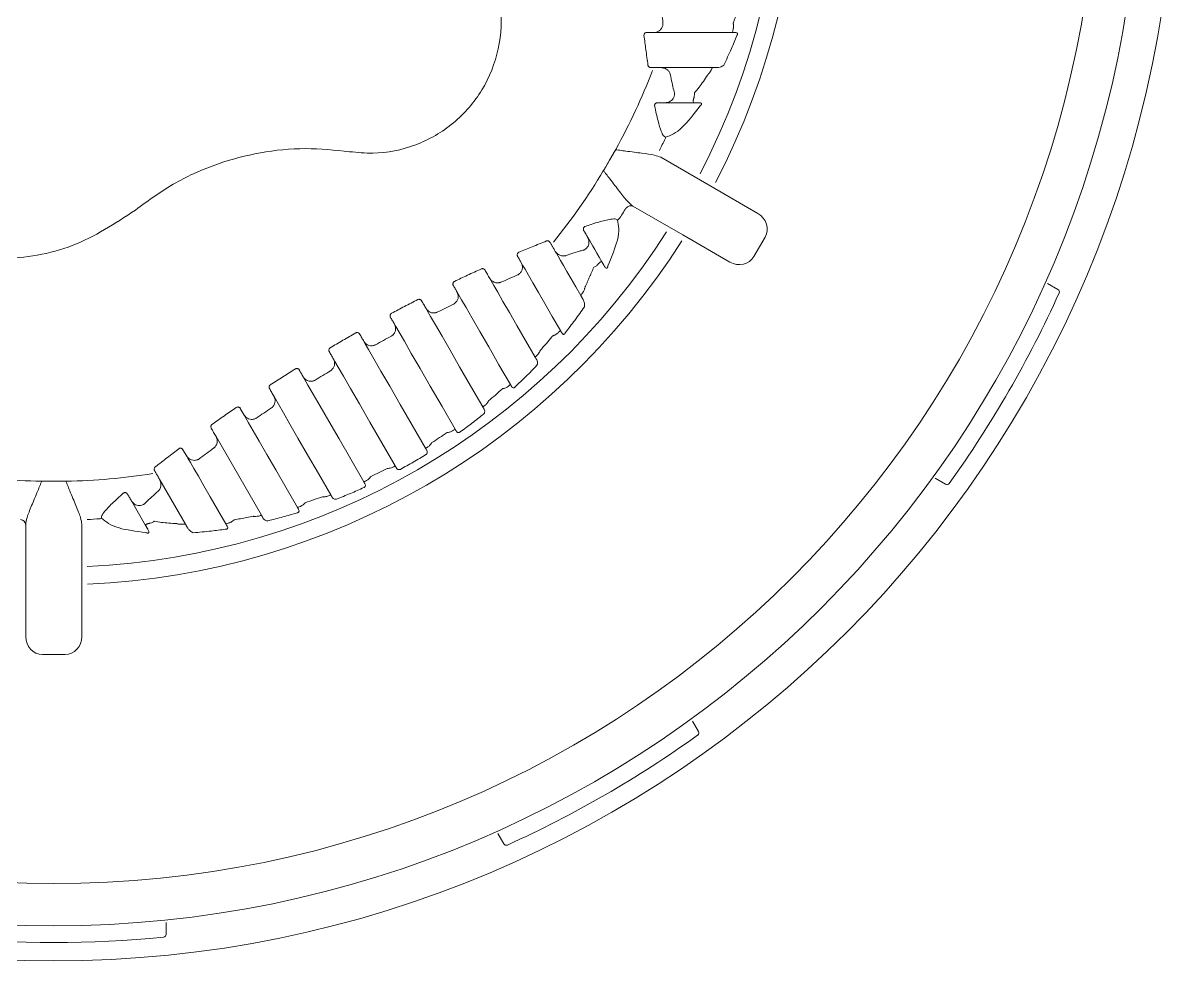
# Model space of a CAD drawing. Header units: inches. Extents: x 0 to 84, y -22 to 124.
# Drawn here: x 36.533 to 38.582, y 4.525 to 6.193 of the extents above; entities that cross this region are included whole.
import ezdxf

# ---------------------------------------------------------------- set-up
doc = ezdxf.new("R2010")
doc.units = ezdxf.units.IN
doc.header["$MEASUREMENT"] = 0
doc.layers.add('1', color=4, linetype='Continuous')

# ---------------------------------------------------------------- blocks, each defined once
blk = doc.blocks.new('FROG')
at = {"layer": '1', "color": 3, "lineweight": 5}
for p, q in [((1.0683, -0.3438), (1.0553, -0.3438)), ((1.081, -0.4063), (1.1721, -0.4063)), ((1.1387, -0.4688), (1.088, -0.4688)), ((0.9791, -0.5883), (0.9891, -0.571)), ((0.9891, -0.571), (0.9991, -0.5537)), ((1.0802, -0.5659), (1.1692, -0.6173)), ((1.1692, -0.6173), (1.2528, -0.6656)), ((1.1192, -0.7039), (1.0302, -0.6525)), ((1.2028, -0.7522), (1.1192, -0.7039)), ((1.2459, -0.7424), (1.2659, -0.7077)), ((1.7685, -0.7901), (1.7868, -0.8007)), ((0.3388, -1.0243), (0.3319, -1.0124)), ((0.2887, -1.0626), (0.3693, -1.2022)), ((0.2365, -1.0971), (0.2299, -1.0858)), ((-0.02, -1.1421), (0, -1.1421)), ((0, -1.1421), (0.02, -1.1421)), ((0.1887, -1.1393), (0.2342, -1.2182)), ((1.5868, -1.1471), (1.5685, -1.1365)), ((0.1634, -1.2206), (0.138, -1.1766)), ((-0.05, -1.3213), (-0.05, -1.2184)), ((0.05, -1.2184), (0.05, -1.3213)), ((-0.05, -1.4178), (-0.05, -1.3213)), ((0.05, -1.3213), (0.05, -1.4178)), ((-0.02, -1.4501), (0.02, -1.4501)), ((1.1365, -1.5685), (1.1471, -1.5868)), ((0.8007, -1.7868), (0.7901, -1.7685)), ((0.2, -1.9266), (0.2, -1.9478))]:
    blk.add_line(p, q, dxfattribs=at)
at = {"layer": '1', "color": 3, "lineweight": 5, "flags": 128}
for points in [[(1.2077, -0.3438), (1.1785, -0.3438), (1.1523, -0.3438), (1.1293, -0.3438), (1.1098, -0.3438), (1.0938, -0.3438), (1.0815, -0.3438), (1.073, -0.3438), (1.0683, -0.3438)], [(1.0625, -0.4063), (1.0627, -0.4063), (1.0628, -0.4063), (1.063, -0.4063), (1.0632, -0.4063), (1.0634, -0.4063), (1.0636, -0.4063), (1.0637, -0.4063), (1.0639, -0.4063)], [(0.8838, -0.7182), (0.8837, -0.7181), (0.8836, -0.7179), (0.8835, -0.7178), (0.8834, -0.7176), (0.8833, -0.7175), (0.8832, -0.7173), (0.8832, -0.7172), (0.8831, -0.717)], [(0.9499, -0.7079), (0.9516, -0.7106), (0.9536, -0.7142), (0.9561, -0.7186), (0.9591, -0.7237), (0.9625, -0.7296), (0.9663, -0.7363), (0.9706, -0.7437), (0.9753, -0.7518)], [(0.9379, -0.8119), (0.9287, -0.796), (0.9204, -0.7817), (0.9131, -0.7691), (0.9069, -0.7582), (0.9016, -0.7491), (0.8974, -0.7419), (0.8943, -0.7365), (0.8923, -0.7331)], [(0.8253, -0.742), (0.8262, -0.7434), (0.827, -0.7449), (0.8278, -0.7463), (0.8286, -0.7477), (0.8294, -0.7491), (0.8302, -0.7505), (0.831, -0.7519), (0.8319, -0.7533)], [(0.8319, -0.7533), (0.8342, -0.7574), (0.8385, -0.7648), (0.8446, -0.7754), (0.8526, -0.7892), (0.8624, -0.8062), (0.8738, -0.826), (0.8869, -0.8487), (0.9015, -0.874)], [(0.7759, -0.7813), (0.7748, -0.7795), (0.7737, -0.7776), (0.7726, -0.7757), (0.7716, -0.7739), (0.7705, -0.772), (0.7694, -0.7702), (0.7683, -0.7683), (0.7673, -0.7664)], [(0.7108, -0.7937), (0.7117, -0.7952), (0.7125, -0.7967), (0.7134, -0.7981), (0.7143, -0.7996), (0.7151, -0.8011), (0.716, -0.8026), (0.7168, -0.8041), (0.7177, -0.8056)], [(0.8565, -0.921), (0.8394, -0.8914), (0.8241, -0.8649), (0.8107, -0.8417), (0.7993, -0.822), (0.7901, -0.8059), (0.783, -0.7938), (0.7783, -0.7855), (0.7759, -0.7813)], [(0.7177, -0.8056), (0.7202, -0.8099), (0.7255, -0.8191), (0.7337, -0.8332), (0.7446, -0.8521), (0.758, -0.8755), (0.774, -0.9031), (0.7922, -0.9347), (0.8125, -0.9699)], [(0.6625, -0.835), (0.6615, -0.8332), (0.6605, -0.8314), (0.6594, -0.8297), (0.6584, -0.8279), (0.6574, -0.8262), (0.6564, -0.8244), (0.6554, -0.8227), (0.6544, -0.8209)], [(0.7634, -1.0098), (0.7417, -0.9722), (0.7222, -0.9384), (0.7052, -0.9089), (0.6908, -0.8839), (0.6792, -0.8639), (0.6705, -0.8489), (0.6649, -0.8392), (0.6625, -0.835)], [(0.5991, -0.8502), (0.6, -0.8518), (0.6009, -0.8533), (0.6018, -0.8549), (0.6027, -0.8565), (0.6037, -0.8581), (0.6046, -0.8596), (0.6055, -0.8612), (0.6064, -0.8628)], [(0.5519, -0.8934), (0.5509, -0.8917), (0.55, -0.8901), (0.549, -0.8884), (0.5481, -0.8868), (0.5471, -0.8851), (0.5461, -0.8834), (0.5452, -0.8818), (0.5442, -0.8801)], [(0.6064, -0.8628), (0.6088, -0.867), (0.6147, -0.8771), (0.6238, -0.893), (0.6362, -0.9145), (0.6517, -0.9412), (0.6699, -0.9729), (0.6908, -1.0091), (0.7141, -1.0493)], [(0.6616, -1.0834), (0.6379, -1.0423), (0.6166, -1.0054), (0.5979, -0.9731), (0.5822, -0.9459), (0.5696, -0.924), (0.5602, -0.9079), (0.5543, -0.8976), (0.5519, -0.8934)], [(0.4901, -0.9114), (0.4911, -0.913), (0.492, -0.9147), (0.493, -0.9164), (0.4939, -0.918), (0.4949, -0.9197), (0.4958, -0.9213), (0.4968, -0.923), (0.4978, -0.9246)], [(0.4978, -0.9246), (0.5002, -0.9289), (0.5061, -0.9391), (0.5154, -0.9553), (0.5281, -0.9771), (0.5438, -1.0044), (0.5624, -1.0367), (0.5837, -1.0736), (0.6074, -1.1146)], [(0.444, -0.9565), (0.4431, -0.9549), (0.4422, -0.9534), (0.4413, -0.9518), (0.4404, -0.9502), (0.4395, -0.9487), (0.4386, -0.9471), (0.4376, -0.9455), (0.4367, -0.944)], [(0.5517, -1.1431), (0.5285, -1.1028), (0.5076, -1.0666), (0.4893, -1.0349), (0.4738, -1.0082), (0.4615, -0.9868), (0.4523, -0.9709), (0.4464, -0.9607), (0.444, -0.9565)], [(0.3837, -0.9772), (0.3848, -0.9789), (0.3858, -0.9807), (0.3868, -0.9824), (0.3878, -0.9842), (0.3888, -0.9859), (0.3898, -0.9877), (0.3908, -0.9895), (0.3919, -0.9912)], [(0.3919, -0.9912), (0.3943, -0.9955), (0.3999, -1.0051), (0.4085, -1.0201), (0.4201, -1.0402), (0.4345, -1.0652), (0.4516, -1.0947), (0.4711, -1.1284), (0.4928, -1.166)], [(0.4337, -1.1886), (0.4133, -1.1534), (0.3951, -1.1219), (0.3792, -1.0942), (0.3657, -1.0709), (0.3548, -1.052), (0.3466, -1.0379), (0.3413, -1.0286), (0.3388, -1.0243)], [(0.2801, -1.0477), (0.2812, -1.0495), (0.2823, -1.0514), (0.2833, -1.0533), (0.2844, -1.0551), (0.2855, -1.057), (0.2866, -1.0589), (0.2877, -1.0607), (0.2887, -1.0626)], [(0.3061, -1.2178), (0.2915, -1.1924), (0.2784, -1.1698), (0.267, -1.1499), (0.2572, -1.133), (0.2492, -1.1192), (0.2431, -1.1085), (0.2388, -1.1011), (0.2365, -1.0971)], [(0.1794, -1.1233), (0.1795, -1.1234), (0.1796, -1.1236), (0.1797, -1.1237), (0.1798, -1.1239), (0.1799, -1.124), (0.18, -1.1242), (0.18, -1.1243), (0.1801, -1.1245)]]:
    blk.add_lwpolyline(points, dxfattribs=at)
at = {"layer": '1', "linetype": 'Continuous', "lineweight": 15}
for radius in [1.995, 1.9325, 1.8575]:
    blk.add_circle((0, 0), radius, dxfattribs=at)
at = {"layer": '1', "color": 3, "lineweight": 5}
for centre, radius, start, end in [((0, 0), 1.2949, 332.6358, 27.3642), ((0, 0), 1.3265, 332.5926, 27.4074), ((0, 0), 1.1421, 331.1102, 338.8661), ((1.0833, -0.531), 0.00511, 335.0351, 10.0131), ((0, 0), 1.1421, 330, 331.1102), ((0, 0), 1.2115, 332.8159, 333.8926), ((0, 0), 1.1421, 328.8898, 330), ((0, 0), 1.1421, 321.1339, 328.8898), ((1.0266, -0.6618), 0.0099, 60.5131, 147.808), ((1.0015, -0.6727), 0.00511, 289.9887, 324.9633), ((0, 0), 1.2115, 326.1074, 327.1841), ((0, 0), 1.2949, 272.6358, 327.3642), ((0, 0), 1.3265, 272.5926, 327.4074), ((0, 0), 1.9625, 324.2829, 335.7171), ((1.7843, -0.805), 0.005, 335.7171, 60), ((0, 0), 1.1421, 261.1339, 268.8898), ((0, 0), 1.1421, 268.8898, 270), ((0, 0), 1.1421, 270, 271.1102), ((0, 0), 1.1421, 271.1102, 278.8661), ((1.5893, -1.1428), 0.005, 240, 324.2829), ((0, 0), 1.2115, 272.8159, 273.8926), ((0.0818, -1.2036), 0.00511, 275.0351, 310.0131), ((-0.0599, -1.22), 0.0099, 0.5131, 87.808), ((0, 0), 1.9625, 294.2829, 305.7171), ((1.1428, -1.5893), 0.005, 305.7171, 30), ((0.805, -1.7843), 0.005, 210, 294.2829), ((0, 0), 1.9625, 264.2829, 275.7171), ((0.195, -1.9478), 0.005, 275.7171, 0)]:
    blk.add_arc(centre, radius, start, end, dxfattribs=at)
for centre, major_axis, start_param, end_param in [((1.2378, -0.6916), (0.028, -0.0162), 0, 1.570796), ((1.2178, -0.7262), (0.028, -0.0162), 4.712389, 6.283185), ((-0.02, -1.4178), (0, -0.0324), 4.712389, 6.283185), ((0.02, -1.4178), (0, -0.0324), 0, 1.570796)]:
    blk.add_ellipse(centre, major_axis=major_axis, ratio=0.926878, start_param=start_param, end_param=end_param, dxfattribs=at)
for points, knots in [([(0.771, -0.2191), (0.7805, -0.2437), (0.7995, -0.293), (0.7949, -0.3738), (0.7658, -0.4479), (0.7138, -0.5081), (0.6454, -0.5475), (0.5797, -0.5612), (0.5401, -0.5573), (0.5263, -0.5559)], [0, 0, 0, 0, 0.154347, 0.308755, 0.461708, 0.613407, 0.765153, 0.918207, 1, 1, 1, 1]), ([(1.0802, -0.2948), (1.0808, -0.3003), (1.082, -0.3111), (1.0833, -0.3218), (1.0839, -0.3271)], [0, 0, 0, 0, 0.509951, 1, 1, 1, 1]), ([(1.2088, -0.3271), (1.2101, -0.3236), (1.2142, -0.3131), (1.218, -0.3021), (1.2205, -0.2948)], [0, 0, 0, 0, 0.332589, 1, 1, 1, 1]), ([(1.0839, -0.3271), (1.0839, -0.3271), (1.0839, -0.3273), (1.0839, -0.3276), (1.0839, -0.3283), (1.0839, -0.3291), (1.0836, -0.3316), (1.0825, -0.3353), (1.0793, -0.3397), (1.0763, -0.3415), (1.0749, -0.3423)], [0, 0, 0, 0, 0.007633, 0.021857, 0.052622, 0.12771, 0.169808, 0.477558, 0.757749, 1, 1, 1, 1]), ([(1.2093, -0.3364), (1.2095, -0.3347), (1.2098, -0.3323), (1.2094, -0.3294), (1.2091, -0.3282), (1.2089, -0.3276), (1.2089, -0.3273), (1.2088, -0.3272), (1.2088, -0.3271), (1.2088, -0.3271)], [0, 0, 0, 0, 0.577471, 0.802521, 0.906331, 0.955427, 0.980575, 0.983706, 1, 1, 1, 1]), ([(1.0502, -0.3493), (1.0502, -0.3488), (1.0502, -0.3477), (1.0508, -0.3462), (1.0518, -0.3449), (1.0533, -0.3441), (1.0545, -0.3438), (1.0551, -0.3438), (1.0553, -0.3438)], [0, 0, 0, 0, 0.179454, 0.357644, 0.539441, 0.733845, 0.946289, 1, 1, 1, 1]), ([(1.0749, -0.3423), (1.0732, -0.3429), (1.0711, -0.3437), (1.0688, -0.3437), (1.0683, -0.3438)], [0, 0, 0, 0, 0.784639, 1, 1, 1, 1]), ([(1.2077, -0.3438), (1.2077, -0.3435), (1.2078, -0.3431), (1.2084, -0.3401), (1.2089, -0.338), (1.2092, -0.3367), (1.2093, -0.3364)], [0, 0, 0, 0, 0.512369, 0.752148, 0.947489, 1, 1, 1, 1]), ([(1.2154, -0.3493), (1.2155, -0.3491), (1.2159, -0.3487), (1.2163, -0.348), (1.2166, -0.3473), (1.2167, -0.3468), (1.2167, -0.3464), (1.2166, -0.3456), (1.216, -0.3448), (1.2146, -0.3439), (1.2133, -0.3438), (1.2124, -0.3438)], [0, 0, 0, 0, 0.067786, 0.136986, 0.166253, 0.202694, 0.230364, 0.273069, 0.419118, 0.58725, 1, 1, 1, 1]), ([(1.0502, -0.3493), (1.0513, -0.3577), (1.0535, -0.3753), (1.056, -0.3928), (1.0573, -0.4019)], [0, 0, 0, 0, 0.4787278, 1, 1, 1, 1]), ([(1.1922, -0.4019), (1.1968, -0.3923), (1.2048, -0.3754), (1.2122, -0.3571), (1.2154, -0.3493)], [0, 0, 0, 0, 0.5726948, 1, 1, 1, 1]), ([(1.0625, -0.4063), (1.0619, -0.4062), (1.0606, -0.4061), (1.059, -0.4051), (1.0577, -0.4037), (1.0574, -0.4025), (1.0573, -0.4019)], [0, 0, 0, 0, 0.262971, 0.523837, 0.773366, 1, 1, 1, 1]), ([(1.0872, -0.4075), (1.0889, -0.4084), (1.0924, -0.4103), (1.095, -0.4138), (1.0964, -0.4164), (1.0969, -0.4178), (1.0971, -0.4186), (1.0972, -0.419), (1.0973, -0.4191), (1.0973, -0.4191)], [0, 0, 0, 0, 0.332298, 0.671382, 0.812033, 0.930044, 0.973406, 0.991877, 1, 1, 1, 1]), ([(1.1696, -0.4112), (1.1705, -0.409), (1.1717, -0.4065), (1.172, -0.4063), (1.1721, -0.4063)], [0, 0, 0, 0, 0.825034, 1, 1, 1, 1]), ([(1.1805, -0.4063), (1.1822, -0.4061), (1.185, -0.4058), (1.189, -0.4043), (1.1912, -0.4027), (1.1922, -0.4019)], [0, 0, 0, 0, 0.47502, 0.772177, 1, 1, 1, 1]), ([(1.0973, -0.4191), (1.0982, -0.4239), (1.1, -0.4335), (1.1025, -0.4443), (1.104, -0.4499), (1.1045, -0.4515)], [0, 0, 0, 0, 0.420021, 0.836554, 1, 1, 1, 1]), ([(1.1398, -0.4515), (1.1426, -0.4483), (1.1502, -0.4394), (1.1584, -0.427), (1.1637, -0.4191)], [0, 0, 0, 0, 0.3618605, 1, 1, 1, 1]), ([(1.1637, -0.4191), (1.1637, -0.4191), (1.1638, -0.419), (1.164, -0.4188), (1.1642, -0.4186), (1.1648, -0.4179), (1.1671, -0.4154), (1.1685, -0.4131), (1.1696, -0.4112)], [0, 0, 0, 0, 0.009697, 0.029483, 0.083864, 0.092499, 0.26606, 1, 1, 1, 1]), ([(1.0746, -0.4688), (1.0739, -0.4688), (1.0728, -0.4689), (1.0713, -0.4696), (1.0704, -0.4703), (1.0699, -0.4711), (1.0695, -0.4716), (1.0693, -0.4724), (1.0691, -0.4734), (1.0692, -0.4741), (1.0692, -0.4745)], [0, 0, 0, 0, 0.295559, 0.468434, 0.606587, 0.632237, 0.730366, 0.771998, 0.859385, 1, 1, 1, 1]), ([(1.1021, -0.4615), (1.1014, -0.4624), (1.0996, -0.4647), (1.0953, -0.4675), (1.0912, -0.4687), (1.0885, -0.4687), (1.088, -0.4688)], [0, 0, 0, 0, 0.194273, 0.47568, 0.90861, 1, 1, 1, 1]), ([(1.1045, -0.4515), (1.1045, -0.4515), (1.1045, -0.4517), (1.1045, -0.4521), (1.1046, -0.4528), (1.1045, -0.4543), (1.1041, -0.4574), (1.1029, -0.4599), (1.1021, -0.4615)], [0, 0, 0, 0, 0.015545, 0.055943, 0.114096, 0.233965, 0.489695, 1, 1, 1, 1]), ([(1.1387, -0.4688), (1.1382, -0.4685), (1.1376, -0.4681), (1.1378, -0.4652), (1.138, -0.4638), (1.1384, -0.4624), (1.1388, -0.4609), (1.1391, -0.4602), (1.1392, -0.4598)], [0, 0, 0, 0, 0.62644, 0.744307, 0.828141, 0.921804, 0.962288, 1, 1, 1, 1]), ([(1.1392, -0.4598), (1.1396, -0.4581), (1.1403, -0.4555), (1.14, -0.4527), (1.1398, -0.4516), (1.1398, -0.4515)], [0, 0, 0, 0, 0.6010427, 0.9674392, 1, 1, 1, 1]), ([(1.1471, -0.4688), (1.148, -0.4688), (1.1497, -0.4689), (1.1516, -0.4694), (1.1526, -0.4703), (1.1528, -0.4708), (1.1528, -0.4712), (1.1528, -0.4715), (1.1527, -0.4718), (1.1525, -0.4721), (1.1524, -0.4724), (1.152, -0.4729), (1.1512, -0.4737), (1.1505, -0.4742), (1.15, -0.4745)], [0, 0, 0, 0, 0.304694, 0.597553, 0.685254, 0.736132, 0.754751, 0.766196, 0.779358, 0.793045, 0.80569, 0.820187, 0.874933, 1, 1, 1, 1]), ([(1.0692, -0.4745), (1.0712, -0.4837), (1.0747, -0.5006), (1.08, -0.5185), (1.0846, -0.5285), (1.0871, -0.5295), (1.0883, -0.5301)], [0, 0, 0, 0, 0.34174, 0.631604, 0.815634, 1, 1, 1, 1]), ([(1.0883, -0.5301), (1.0977, -0.5268), (1.1145, -0.5208), (1.1392, -0.4887), (1.15, -0.4745)], [0, 0, 0, 0, 0.560332, 1, 1, 1, 1]), ([(0.1451, -0.6596), (0.1089, -0.6835), (0.0366, -0.7312), (-0.0942, -0.7523), (-0.2234, -0.7318), (-0.3382, -0.669), (-0.4102, -0.5913), (-0.4378, -0.5373), (-0.4459, -0.5214)], [0, 0, 0, 0, 0.185057, 0.370138, 0.554659, 0.738742, 0.922921, 1, 1, 1, 1]), ([(0.5263, -0.5559), (0.5003, -0.5532), (0.4476, -0.5477), (0.3679, -0.5557), (0.2899, -0.5762), (0.2138, -0.6095), (0.1685, -0.6425), (0.1451, -0.6596)], [0, 0, 0, 0, 0.193945, 0.39342, 0.587399, 0.787138, 1, 1, 1, 1]), ([(1.0802, -0.5659), (1.0767, -0.5646), (1.0687, -0.5615), (1.0468, -0.5586), (1.0246, -0.5557), (1.0091, -0.5536), (1.0031, -0.5527), (1.0006, -0.5524), (0.9999, -0.5523), (0.9997, -0.5523)], [0, 0, 0, 0, 0.227274, 0.522638, 0.823449, 0.928233, 0.978755, 0.995163, 1, 1, 1, 1]), ([(0.9781, -0.5896), (0.9782, -0.5898), (0.9787, -0.5904), (0.9802, -0.5924), (0.9839, -0.5971), (0.9935, -0.6095), (1.0072, -0.6273), (1.0207, -0.6448), (1.0273, -0.6502), (1.0302, -0.6525)], [0, 0, 0, 0, 0.004837, 0.021246, 0.071767, 0.176551, 0.477362, 0.772726, 1, 1, 1, 1]), ([(1.0032, -0.6775), (1.002, -0.6766), (0.9995, -0.6749), (0.9866, -0.6765), (0.9682, -0.6812), (0.9528, -0.6863), (0.9456, -0.6887)], [0, 0, 0, 0, 0.201531, 0.407234, 0.723893, 1, 1, 1, 1]), ([(0.9456, -0.6887), (0.9454, -0.6888), (0.9451, -0.6889), (0.9445, -0.6892), (0.944, -0.6895), (0.9434, -0.6902), (0.943, -0.6908), (0.9426, -0.6916), (0.9424, -0.6927), (0.9424, -0.6945), (0.9429, -0.6956), (0.9432, -0.6962)], [0, 0, 0, 0, 0.070795, 0.091233, 0.19726, 0.242791, 0.327889, 0.392285, 0.491185, 0.67691, 1, 1, 1, 1]), ([(0.986, -0.7587), (0.9928, -0.7422), (1.0083, -0.7048), (1.005, -0.6873), (1.0032, -0.6775)], [0, 0, 0, 0, 0.439668, 1, 1, 1, 1]), ([(0.8767, -0.7146), (0.8682, -0.7181), (0.8518, -0.7247), (0.8354, -0.7316), (0.8276, -0.7348)], [0, 0, 0, 0, 0.521275, 1, 1, 1, 1]), ([(0.8767, -0.7146), (0.8773, -0.7145), (0.8784, -0.7142), (0.8801, -0.7145), (0.8816, -0.7153), (0.8826, -0.7162), (0.883, -0.7169), (0.8831, -0.717)], [0, 0, 0, 0, 0.213782, 0.437824, 0.680547, 0.939019, 1, 1, 1, 1]), ([(0.9499, -0.7079), (0.9508, -0.7098), (0.9521, -0.7125), (0.9524, -0.7168), (0.9522, -0.7201), (0.9512, -0.7225), (0.9507, -0.7237)], [0, 0, 0, 0, 0.411554, 0.564145, 0.794136, 1, 1, 1, 1]), ([(0.8253, -0.742), (0.8251, -0.7415), (0.8246, -0.7404), (0.8246, -0.7386), (0.8252, -0.737), (0.8262, -0.7356), (0.8272, -0.7351), (0.8276, -0.7348)], [0, 0, 0, 0, 0.225594, 0.442133, 0.640161, 0.822872, 1, 1, 1, 1]), ([(0.9116, -0.7407), (0.9116, -0.7407), (0.9115, -0.7407), (0.9112, -0.7408), (0.9104, -0.741), (0.9093, -0.7412), (0.9064, -0.7415), (0.9021, -0.7411), (0.8982, -0.7388), (0.8965, -0.7378)], [0, 0, 0, 0, 0.008128, 0.024574, 0.064606, 0.172955, 0.244526, 0.657556, 1, 1, 1, 1]), ([(0.9432, -0.7308), (0.9411, -0.7313), (0.9354, -0.7328), (0.9248, -0.7361), (0.9162, -0.7391), (0.9116, -0.7407)], [0, 0, 0, 0, 0.217721, 0.584642, 1, 1, 1, 1]), ([(0.9507, -0.7237), (0.9498, -0.7251), (0.9484, -0.7273), (0.946, -0.7292), (0.9446, -0.7301), (0.9438, -0.7305), (0.9435, -0.7306), (0.9433, -0.7307), (0.9432, -0.7308)], [0, 0, 0, 0, 0.460679, 0.743752, 0.875195, 0.938832, 0.984466, 1, 1, 1, 1]), ([(0.8319, -0.7533), (0.8326, -0.7549), (0.8336, -0.757), (0.8338, -0.7592), (0.8339, -0.7597)], [0, 0, 0, 0, 0.78289, 1, 1, 1, 1]), ([(0.9609, -0.7614), (0.961, -0.7613), (0.962, -0.761), (0.9646, -0.7598), (0.9666, -0.7579), (0.9678, -0.7567)], [0, 0, 0, 0, 0.032565, 0.396663, 1, 1, 1, 1]), ([(0.9678, -0.7567), (0.968, -0.7564), (0.9686, -0.7557), (0.9698, -0.7545), (0.9723, -0.7522), (0.9744, -0.7512), (0.975, -0.7516), (0.9753, -0.7518)], [0, 0, 0, 0, 0.035854, 0.08407, 0.199059, 0.590433, 1, 1, 1, 1]), ([(0.7608, -0.7643), (0.7525, -0.768), (0.7366, -0.7754), (0.7207, -0.7829), (0.713, -0.7866)], [0, 0, 0, 0, 0.514173, 1, 1, 1, 1]), ([(0.7673, -0.7664), (0.7671, -0.7662), (0.7667, -0.7655), (0.7656, -0.7646), (0.7641, -0.7639), (0.7624, -0.7637), (0.7613, -0.7641), (0.7608, -0.7643)], [0, 0, 0, 0, 0.1003278, 0.3457949, 0.5765626, 0.7923398, 1, 1, 1, 1]), ([(0.8252, -0.7751), (0.8203, -0.7772), (0.8104, -0.7815), (0.8004, -0.7859), (0.7954, -0.7881)], [0, 0, 0, 0, 0.490054, 1, 1, 1, 1]), ([(0.8339, -0.7597), (0.8338, -0.7614), (0.8338, -0.7649), (0.8316, -0.7698), (0.829, -0.7726), (0.827, -0.7741), (0.8263, -0.7746), (0.8256, -0.7749), (0.8254, -0.775), (0.8253, -0.7751), (0.8252, -0.7751)], [0, 0, 0, 0, 0.242249, 0.522442, 0.830192, 0.872289, 0.947376, 0.978143, 0.992366, 1, 1, 1, 1]), ([(0.986, -0.7587), (0.9859, -0.7592), (0.9859, -0.76), (0.9856, -0.7611), (0.9853, -0.7617), (0.9852, -0.762), (0.985, -0.7622), (0.9848, -0.7625), (0.9846, -0.7627), (0.9843, -0.7629), (0.9836, -0.763), (0.9823, -0.7627), (0.9809, -0.7613), (0.98, -0.7598), (0.9795, -0.759)], [0, 0, 0, 0, 0.115704, 0.167927, 0.195014, 0.202603, 0.216292, 0.226975, 0.242923, 0.252652, 0.297534, 0.393013, 0.706807, 1, 1, 1, 1]), ([(0.713, -0.7866), (0.7126, -0.7868), (0.7117, -0.7874), (0.7107, -0.7887), (0.7101, -0.7903), (0.7101, -0.7921), (0.7106, -0.7931), (0.7108, -0.7937)], [0, 0, 0, 0, 0.154867, 0.346182, 0.551679, 0.772292, 1, 1, 1, 1]), ([(0.7954, -0.7881), (0.7953, -0.7881), (0.7952, -0.7881), (0.795, -0.7882), (0.7945, -0.7884), (0.7937, -0.7887), (0.7911, -0.7892), (0.787, -0.7893), (0.7817, -0.7875), (0.7791, -0.7852), (0.7779, -0.7841)], [0, 0, 0, 0, 0.007207, 0.016451, 0.041404, 0.10491, 0.160821, 0.491889, 0.772109, 1, 1, 1, 1]), ([(0.9409, -0.8073), (0.9419, -0.8057), (0.9432, -0.8034), (0.9443, -0.8001), (0.9446, -0.7989), (0.9448, -0.7984), (0.9448, -0.7983), (0.9448, -0.7982)], [0, 0, 0, 0, 0.645425, 0.878087, 0.957187, 0.990305, 1, 1, 1, 1]), ([(0.6477, -0.8189), (0.6398, -0.823), (0.6242, -0.831), (0.6087, -0.8392), (0.6011, -0.8433)], [0, 0, 0, 0, 0.507083, 1, 1, 1, 1]), ([(0.6544, -0.8209), (0.6542, -0.8206), (0.6537, -0.8199), (0.6526, -0.819), (0.651, -0.8184), (0.6493, -0.8183), (0.6483, -0.8187), (0.6477, -0.8189)], [0, 0, 0, 0, 0.135652, 0.369951, 0.590201, 0.798201, 1, 1, 1, 1]), ([(0.7196, -0.811), (0.7196, -0.8126), (0.7198, -0.8161), (0.7179, -0.8212), (0.7154, -0.8241), (0.7134, -0.8257), (0.7127, -0.8262), (0.712, -0.8267), (0.7117, -0.8268), (0.7116, -0.8269), (0.7115, -0.8269)], [0, 0, 0, 0, 0.233284, 0.504838, 0.830341, 0.851053, 0.93952, 0.975141, 0.992554, 1, 1, 1, 1]), ([(0.9379, -0.8119), (0.9382, -0.8113), (0.9385, -0.8105), (0.9405, -0.8079), (0.9409, -0.8073)], [0, 0, 0, 0, 0.783797, 1, 1, 1, 1]), ([(0.9442, -0.8315), (0.9442, -0.8314), (0.9444, -0.8306), (0.9446, -0.8284), (0.9442, -0.824), (0.9429, -0.8211), (0.9421, -0.8192)], [0, 0, 0, 0, 0.02561, 0.141944, 0.418959, 1, 1, 1, 1]), ([(0.6824, -0.8412), (0.6824, -0.8412), (0.6823, -0.8413), (0.682, -0.8414), (0.6813, -0.8417), (0.6805, -0.842), (0.6779, -0.8427), (0.6739, -0.8429), (0.6686, -0.8412), (0.666, -0.839), (0.6648, -0.838)], [0, 0, 0, 0, 0.007194, 0.022061, 0.055115, 0.139257, 0.164125, 0.504906, 0.775355, 1, 1, 1, 1]), ([(0.7115, -0.8269), (0.7067, -0.8293), (0.697, -0.834), (0.6873, -0.8388), (0.6824, -0.8412)], [0, 0, 0, 0, 0.493995, 1, 1, 1, 1]), ([(0.9102, -0.8779), (0.916, -0.8705), (0.928, -0.855), (0.9386, -0.8396), (0.9442, -0.8315)], [0, 0, 0, 0, 0.4750254, 1, 1, 1, 1]), ([(0.6011, -0.8433), (0.6008, -0.8435), (0.6, -0.844), (0.599, -0.8452), (0.5984, -0.8468), (0.5984, -0.8486), (0.5989, -0.8497), (0.5991, -0.8502)], [0, 0, 0, 0, 0.130358, 0.329387, 0.542405, 0.768395, 1, 1, 1, 1]), ([(0.5374, -0.8782), (0.5298, -0.8826), (0.5146, -0.8912), (0.4994, -0.9001), (0.4919, -0.9045)], [0, 0, 0, 0, 0.5, 1, 1, 1, 1]), ([(0.5442, -0.8801), (0.544, -0.8798), (0.5435, -0.879), (0.5422, -0.8781), (0.5406, -0.8776), (0.5389, -0.8776), (0.5379, -0.878), (0.5374, -0.8782)], [0, 0, 0, 0, 0.168533, 0.392708, 0.603301, 0.803874, 1, 1, 1, 1]), ([(0.6081, -0.8674), (0.6083, -0.869), (0.6086, -0.8724), (0.6069, -0.8776), (0.6046, -0.8807), (0.6026, -0.8824), (0.6019, -0.8829), (0.6012, -0.8834), (0.6009, -0.8836), (0.6007, -0.8837), (0.6007, -0.8837)], [0, 0, 0, 0, 0.227552, 0.494546, 0.831634, 0.841601, 0.936441, 0.97413, 0.992693, 1, 1, 1, 1]), ([(0.8877, -0.8833), (0.8877, -0.8833), (0.8878, -0.8833), (0.8879, -0.8832), (0.8882, -0.8832), (0.8887, -0.883), (0.8899, -0.8827), (0.8927, -0.8816), (0.8946, -0.8802), (0.896, -0.8791)], [0, 0, 0, 0, 0.01629, 0.019422, 0.044574, 0.093669, 0.197476, 0.422533, 1, 1, 1, 1]), ([(0.896, -0.8791), (0.8968, -0.8783), (0.8988, -0.8764), (0.9008, -0.8747), (0.9015, -0.874), (0.9015, -0.874), (0.9015, -0.874)], [0, 0, 0, 0, 0.226109, 0.531949, 0.906264, 1, 1, 1, 1]), ([(0.9039, -0.8781), (0.9042, -0.8786), (0.9049, -0.8797), (0.9062, -0.8806), (0.9074, -0.8808), (0.9082, -0.8806), (0.9087, -0.8803), (0.909, -0.8799), (0.9094, -0.8795), (0.9099, -0.8788), (0.9101, -0.8782), (0.9102, -0.8779)], [0, 0, 0, 0, 0.2811723, 0.5512459, 0.6921393, 0.7643805, 0.7952632, 0.8314752, 0.8656489, 0.9089126, 1, 1, 1, 1]), ([(0.5723, -0.8993), (0.5723, -0.8993), (0.5722, -0.8994), (0.5718, -0.8995), (0.571, -0.8999), (0.5702, -0.9002), (0.5677, -0.901), (0.5638, -0.9013), (0.5585, -0.8999), (0.5558, -0.8978), (0.5545, -0.8968)], [0, 0, 0, 0, 0.007232, 0.025014, 0.061981, 0.155769, 0.166488, 0.508868, 0.775327, 1, 1, 1, 1]), ([(0.6007, -0.8837), (0.596, -0.8863), (0.5865, -0.8914), (0.5771, -0.8967), (0.5723, -0.8993)], [0, 0, 0, 0, 0.497992, 1, 1, 1, 1]), ([(0.8655, -0.9096), (0.8692, -0.9053), (0.8762, -0.8973), (0.8835, -0.8885), (0.8871, -0.884), (0.8877, -0.8833)], [0, 0, 0, 0, 0.486631, 0.920248, 1, 1, 1, 1]), ([(0.4919, -0.9045), (0.4916, -0.9047), (0.4909, -0.9052), (0.49, -0.9063), (0.4894, -0.908), (0.4894, -0.9098), (0.4899, -0.9108), (0.4901, -0.9114)], [0, 0, 0, 0, 0.1035299, 0.3097443, 0.5306025, 0.7630784, 1, 1, 1, 1]), ([(0.8565, -0.921), (0.8566, -0.9208), (0.8569, -0.9206), (0.8583, -0.9195), (0.8594, -0.9184), (0.86, -0.9179)], [0, 0, 0, 0, 0.450302, 0.712062, 1, 1, 1, 1]), ([(0.86, -0.9179), (0.8613, -0.9165), (0.8629, -0.9147), (0.8645, -0.9117), (0.8651, -0.9105), (0.8653, -0.9099), (0.8655, -0.9097), (0.8655, -0.9096), (0.8655, -0.9096)], [0, 0, 0, 0, 0.627683, 0.822887, 0.934548, 0.975623, 0.988935, 1, 1, 1, 1]), ([(0.4298, -0.9422), (0.4224, -0.9468), (0.4075, -0.9561), (0.3928, -0.9656), (0.3853, -0.9704)], [0, 0, 0, 0, 0.492917, 1, 1, 1, 1]), ([(0.4367, -0.944), (0.4365, -0.9435), (0.4359, -0.9427), (0.4345, -0.9418), (0.4329, -0.9414), (0.4312, -0.9414), (0.4302, -0.9419), (0.4298, -0.9422)], [0, 0, 0, 0, 0.200279, 0.4148, 0.61609, 0.809394, 1, 1, 1, 1]), ([(0.4994, -0.9286), (0.4996, -0.9302), (0.5001, -0.9336), (0.4986, -0.9389), (0.4964, -0.9421), (0.4945, -0.9439), (0.4938, -0.9445), (0.4931, -0.945), (0.4928, -0.9452), (0.4927, -0.9453), (0.4926, -0.9453)], [0, 0, 0, 0, 0.224674, 0.491133, 0.833514, 0.844232, 0.938018, 0.974988, 0.992769, 1, 1, 1, 1]), ([(0.8211, -0.974), (0.8275, -0.9679), (0.8408, -0.9554), (0.8533, -0.9425), (0.8598, -0.9358)], [0, 0, 0, 0, 0.48116, 1, 1, 1, 1]), ([(0.8593, -0.9259), (0.8598, -0.927), (0.8607, -0.9289), (0.8608, -0.932), (0.8605, -0.9342), (0.86, -0.9353), (0.8598, -0.9358)], [0, 0, 0, 0, 0.445011, 0.736713, 0.907241, 1, 1, 1, 1]), ([(0.465, -0.9621), (0.4649, -0.9621), (0.4648, -0.9622), (0.4645, -0.9624), (0.4637, -0.9628), (0.4629, -0.9631), (0.4604, -0.964), (0.4566, -0.9644), (0.4512, -0.9633), (0.4484, -0.9613), (0.4471, -0.9603)], [0, 0, 0, 0, 0.007306, 0.02587, 0.063559, 0.1584, 0.168364, 0.505454, 0.772446, 1, 1, 1, 1]), ([(0.4926, -0.9453), (0.488, -0.9481), (0.4788, -0.9536), (0.4696, -0.9593), (0.465, -0.9621)], [0, 0, 0, 0, 0.5020085, 1, 1, 1, 1]), ([(0.3853, -0.9704), (0.3852, -0.9705), (0.3845, -0.971), (0.3836, -0.9721), (0.383, -0.9737), (0.383, -0.9755), (0.3835, -0.9766), (0.3837, -0.9772)], [0, 0, 0, 0, 0.073773, 0.28687, 0.516161, 0.756326, 1, 1, 1, 1]), ([(0.7736, -0.9991), (0.7776, -0.9956), (0.7861, -0.9884), (0.7942, -0.9811), (0.7984, -0.9774)], [0, 0, 0, 0, 0.486072, 1, 1, 1, 1]), ([(0.7984, -0.9774), (0.7984, -0.9774), (0.7985, -0.9774), (0.7988, -0.9773), (0.7993, -0.9772), (0.8006, -0.977), (0.8018, -0.9767), (0.8045, -0.9758), (0.8061, -0.9747), (0.8076, -0.9738)], [0, 0, 0, 0, 0.013902, 0.030509, 0.069887, 0.160693, 0.377211, 0.424671, 1, 1, 1, 1]), ([(0.8076, -0.9738), (0.8086, -0.973), (0.811, -0.9712), (0.8124, -0.97), (0.8125, -0.9699), (0.8125, -0.9699)], [0, 0, 0, 0, 0.3256368, 0.7642472, 1, 1, 1, 1]), ([(0.8211, -0.974), (0.821, -0.9742), (0.8207, -0.9745), (0.8203, -0.975), (0.8199, -0.9753), (0.8192, -0.9757), (0.8183, -0.976), (0.817, -0.9758), (0.8157, -0.975), (0.815, -0.974), (0.8146, -0.9734)], [0, 0, 0, 0, 0.0653348, 0.0926033, 0.1507524, 0.1802076, 0.2725966, 0.4284906, 0.6905235, 1, 1, 1, 1]), ([(0.3933, -0.9947), (0.3936, -0.9962), (0.3942, -0.9997), (0.393, -1.0051), (0.3908, -1.0084), (0.389, -1.0103), (0.3883, -1.0108), (0.3877, -1.0113), (0.3875, -1.0115), (0.3873, -1.0116), (0.3873, -1.0116)], [0, 0, 0, 0, 0.224645, 0.495094, 0.835876, 0.860745, 0.944888, 0.977938, 0.992808, 1, 1, 1, 1]), ([(0.7672, -1.0071), (0.7686, -1.0059), (0.7705, -1.0042), (0.7724, -1.0011), (0.7731, -0.9998), (0.7734, -0.9993), (0.7735, -0.9991), (0.7736, -0.9991)], [0, 0, 0, 0, 0.600722, 0.85241, 0.94324, 0.988484, 1, 1, 1, 1]), ([(0.3248, -1.0107), (0.3177, -1.0156), (0.3032, -1.0256), (0.2889, -1.0357), (0.2815, -1.041)], [0, 0, 0, 0, 0.485827, 1, 1, 1, 1]), ([(0.3319, -1.0124), (0.3316, -1.0119), (0.3309, -1.011), (0.3295, -1.0102), (0.3279, -1.0098), (0.3262, -1.01), (0.3252, -1.0105), (0.3248, -1.0107)], [0, 0, 0, 0, 0.232134, 0.436961, 0.628874, 0.814865, 1, 1, 1, 1]), ([(0.3873, -1.0116), (0.3828, -1.0146), (0.3737, -1.0206), (0.3648, -1.0267), (0.3604, -1.0297)], [0, 0, 0, 0, 0.506006, 1, 1, 1, 1]), ([(0.7229, -1.0543), (0.73, -1.0492), (0.7443, -1.0388), (0.7581, -1.0279), (0.7652, -1.0223)], [0, 0, 0, 0, 0.490869, 1, 1, 1, 1]), ([(0.7634, -1.0098), (0.7636, -1.0096), (0.7638, -1.0095), (0.7653, -1.0085), (0.7664, -1.0077), (0.7672, -1.0071)], [0, 0, 0, 0, 0.503202, 0.660926, 1, 1, 1, 1]), ([(0.7658, -1.0138), (0.7662, -1.0147), (0.7668, -1.0162), (0.7668, -1.0187), (0.7663, -1.0206), (0.7657, -1.0217), (0.7653, -1.0222), (0.7652, -1.0223)], [0, 0, 0, 0, 0.404821, 0.682834, 0.858376, 0.974422, 1, 1, 1, 1]), ([(0.2815, -1.041), (0.2814, -1.041), (0.2808, -1.0415), (0.28, -1.0425), (0.2794, -1.0442), (0.2794, -1.046), (0.2799, -1.0471), (0.2801, -1.0477)], [0, 0, 0, 0, 0.0400664, 0.2597841, 0.4984827, 0.7478881, 1, 1, 1, 1]), ([(0.3604, -1.0297), (0.3603, -1.0297), (0.3602, -1.0298), (0.3599, -1.0299), (0.3592, -1.0303), (0.3584, -1.0307), (0.356, -1.0317), (0.3522, -1.0323), (0.3468, -1.0314), (0.3439, -1.0295), (0.3426, -1.0287)], [0, 0, 0, 0, 0.007446, 0.024858, 0.06048, 0.148946, 0.169659, 0.495163, 0.766714, 1, 1, 1, 1]), ([(0.2901, -1.0657), (0.2904, -1.0673), (0.2912, -1.0708), (0.29, -1.0762), (0.288, -1.0797), (0.2862, -1.0817), (0.2855, -1.0822), (0.2851, -1.0826), (0.2849, -1.0828), (0.2849, -1.0828), (0.2848, -1.0828)], [0, 0, 0, 0, 0.2278908, 0.5081103, 0.839179, 0.8950917, 0.9585973, 0.9835495, 0.9927928, 1, 1, 1, 1]), ([(0.6728, -1.0732), (0.6773, -1.0703), (0.6863, -1.0644), (0.6953, -1.0584), (0.6997, -1.0553)], [0, 0, 0, 0, 0.4958076, 1, 1, 1, 1]), ([(0.6997, -1.0553), (0.6998, -1.0553), (0.6999, -1.0553), (0.7002, -1.0553), (0.7008, -1.0552), (0.7024, -1.055), (0.7058, -1.0543), (0.7081, -1.0532), (0.7096, -1.0524)], [0, 0, 0, 0, 0.012662, 0.030168, 0.072648, 0.176036, 0.443331, 1, 1, 1, 1]), ([(0.7096, -1.0524), (0.7108, -1.0516), (0.7131, -1.05), (0.714, -1.0494), (0.7141, -1.0493), (0.7141, -1.0493)], [0, 0, 0, 0, 0.436987, 0.872345, 1, 1, 1, 1]), ([(0.7229, -1.0543), (0.7227, -1.0545), (0.7224, -1.0547), (0.7217, -1.0551), (0.7212, -1.0553), (0.7204, -1.0554), (0.7191, -1.0554), (0.7175, -1.0547), (0.7166, -1.0536), (0.7162, -1.0529), (0.7161, -1.0528)], [0, 0, 0, 0, 0.059752, 0.097656, 0.174116, 0.201755, 0.35401, 0.593719, 0.95746, 1, 1, 1, 1]), ([(0.2226, -1.0842), (0.2158, -1.0893), (0.2017, -1.1), (0.1878, -1.1109), (0.1806, -1.1166)], [0, 0, 0, 0, 0.4787278, 1, 1, 1, 1]), ([(0.2226, -1.0842), (0.223, -1.0839), (0.2239, -1.0833), (0.2256, -1.0831), (0.2272, -1.0834), (0.2287, -1.0842), (0.2295, -1.0851), (0.2299, -1.0857), (0.2299, -1.0858)], [0, 0, 0, 0, 0.179454, 0.357644, 0.539441, 0.733845, 0.946289, 1, 1, 1, 1]), ([(0.2848, -1.0828), (0.2804, -1.0861), (0.2716, -1.0925), (0.2629, -1.099), (0.2587, -1.1022)], [0, 0, 0, 0, 0.509951, 1, 1, 1, 1]), ([(0.6616, -1.0834), (0.6618, -1.0833), (0.662, -1.0831), (0.6636, -1.0822), (0.6648, -1.0815), (0.6658, -1.0809)], [0, 0, 0, 0, 0.512984, 0.610792, 1, 1, 1, 1]), ([(0.6658, -1.0809), (0.6671, -1.0799), (0.6691, -1.0784), (0.6713, -1.0755), (0.6722, -1.0741), (0.6725, -1.0736), (0.6727, -1.0734), (0.6727, -1.0733), (0.6728, -1.0732)], [0, 0, 0, 0, 0.544951, 0.827779, 0.931592, 0.972639, 0.988044, 1, 1, 1, 1]), ([(0.241, -1.102), (0.2396, -1.1009), (0.2379, -1.0994), (0.2367, -1.0975), (0.2365, -1.0971)], [0, 0, 0, 0, 0.784639, 1, 1, 1, 1]), ([(0.2587, -1.1022), (0.2586, -1.1022), (0.2585, -1.1023), (0.2583, -1.1025), (0.2577, -1.1028), (0.2569, -1.1032), (0.2546, -1.1043), (0.2508, -1.1051), (0.2455, -1.1045), (0.2424, -1.1028), (0.241, -1.102)], [0, 0, 0, 0, 0.007633, 0.021857, 0.052622, 0.12771, 0.169808, 0.477558, 0.757749, 1, 1, 1, 1]), ([(0.6167, -1.1208), (0.6244, -1.1165), (0.6398, -1.1081), (0.6548, -1.099), (0.6623, -1.0945)], [0, 0, 0, 0, 0.500627, 1, 1, 1, 1]), ([(0.6637, -1.087), (0.664, -1.0878), (0.6646, -1.0891), (0.6645, -1.0912), (0.664, -1.0927), (0.6634, -1.0935), (0.6629, -1.0941), (0.6625, -1.0943), (0.6623, -1.0945)], [0, 0, 0, 0, 0.391571, 0.648181, 0.817621, 0.899957, 0.934165, 1, 1, 1, 1]), ([(0.1794, -1.1233), (0.1792, -1.1227), (0.1786, -1.1216), (0.1787, -1.1197), (0.1792, -1.1179), (0.1801, -1.117), (0.1806, -1.1166)], [0, 0, 0, 0, 0.262971, 0.523837, 0.773366, 1, 1, 1, 1]), ([(0.564, -1.1336), (0.569, -1.1313), (0.5787, -1.1266), (0.5883, -1.1217), (0.5931, -1.1192)], [0, 0, 0, 0, 0.506821, 1, 1, 1, 1]), ([(0.5931, -1.1192), (0.5931, -1.1192), (0.5932, -1.1192), (0.5935, -1.1192), (0.5942, -1.1192), (0.596, -1.1191), (0.5995, -1.1186), (0.6018, -1.1176), (0.6032, -1.117)], [0, 0, 0, 0, 0.0119508, 0.0292402, 0.0731251, 0.1843194, 0.4918602, 1, 1, 1, 1]), ([(0.6032, -1.117), (0.6043, -1.1164), (0.6068, -1.115), (0.6072, -1.1147), (0.6074, -1.1146)], [0, 0, 0, 0, 0.442973, 1, 1, 1, 1]), ([(0.6167, -1.1208), (0.6165, -1.1209), (0.616, -1.1211), (0.6151, -1.1213), (0.6138, -1.1213), (0.6121, -1.1208), (0.6106, -1.1198), (0.6099, -1.1188), (0.6096, -1.1183)], [0, 0, 0, 0, 0.065695, 0.107777, 0.230146, 0.43261, 0.742568, 1, 1, 1, 1]), ([(-0.0216, -1.1419), (-0.0216, -1.1421), (-0.0219, -1.1428), (-0.0229, -1.1451), (-0.0251, -1.1507), (-0.0311, -1.1652), (-0.0397, -1.1859), (-0.0481, -1.2063), (-0.0494, -1.2148), (-0.05, -1.2184)], [0, 0, 0, 0, 0.004837, 0.021246, 0.071767, 0.176551, 0.477362, 0.772726, 1, 1, 1, 1]), ([(0.05, -1.2184), (0.0494, -1.2148), (0.0481, -1.2063), (0.0397, -1.1859), (0.0311, -1.1652), (0.0251, -1.1507), (0.0229, -1.1451), (0.0219, -1.1428), (0.0216, -1.1421), (0.0216, -1.1419)], [0, 0, 0, 0, 0.227274, 0.522638, 0.823449, 0.928233, 0.978755, 0.995163, 1, 1, 1, 1]), ([(0.1907, -1.1453), (0.1907, -1.1472), (0.1908, -1.1512), (0.1891, -1.1552), (0.1875, -1.1577), (0.1866, -1.1588), (0.186, -1.1595), (0.1858, -1.1597), (0.1857, -1.1598), (0.1857, -1.1598)], [0, 0, 0, 0, 0.332298, 0.671382, 0.812033, 0.930044, 0.973406, 0.991877, 1, 1, 1, 1]), ([(0.5537, -1.1466), (0.5541, -1.1473), (0.5546, -1.1486), (0.5544, -1.1504), (0.5539, -1.1516), (0.5533, -1.1522), (0.5527, -1.1527), (0.5522, -1.153), (0.5518, -1.1531), (0.5516, -1.1532), (0.5516, -1.1532)], [0, 0, 0, 0, 0.394975, 0.626742, 0.783149, 0.854406, 0.892434, 0.952556, 0.993547, 1, 1, 1, 1]), ([(0.5517, -1.1431), (0.5519, -1.143), (0.5522, -1.1429), (0.5539, -1.1421), (0.5553, -1.1413), (0.5566, -1.1407)], [0, 0, 0, 0, 0.493978, 0.577794, 1, 1, 1, 1]), ([(0.5566, -1.1407), (0.5579, -1.1398), (0.5601, -1.1385), (0.5623, -1.1359), (0.5634, -1.1346), (0.5638, -1.134), (0.5639, -1.1338), (0.564, -1.1337), (0.564, -1.1336)], [0, 0, 0, 0, 0.525942, 0.813042, 0.922914, 0.967992, 0.987341, 1, 1, 1, 1]), ([(0.1237, -1.1633), (0.1167, -1.1695), (0.1038, -1.181), (0.091, -1.1946), (0.0847, -1.2035), (0.0849, -1.2062), (0.0851, -1.2076)], [0, 0, 0, 0, 0.34174, 0.631604, 0.815634, 1, 1, 1, 1]), ([(0.1313, -1.165), (0.131, -1.1644), (0.1304, -1.1635), (0.1289, -1.1626), (0.1279, -1.1622), (0.127, -1.1621), (0.1263, -1.1621), (0.1255, -1.1622), (0.1246, -1.1625), (0.124, -1.163), (0.1237, -1.1633)], [0, 0, 0, 0, 0.295559, 0.468434, 0.606587, 0.632237, 0.730366, 0.771998, 0.859385, 1, 1, 1, 1]), ([(0.1857, -1.1598), (0.1819, -1.163), (0.1746, -1.1694), (0.1665, -1.1769), (0.1624, -1.1811), (0.1612, -1.1822)], [0, 0, 0, 0, 0.420021, 0.836554, 1, 1, 1, 1]), ([(0.4784, -1.1694), (0.4785, -1.1694), (0.4787, -1.1695), (0.4792, -1.1695), (0.4806, -1.1695), (0.4842, -1.1694), (0.4868, -1.1686), (0.4886, -1.168)], [0, 0, 0, 0, 0.011521, 0.052687, 0.136863, 0.36761, 1, 1, 1, 1]), ([(0.4886, -1.168), (0.49, -1.1674), (0.4924, -1.1663), (0.4926, -1.1661), (0.4928, -1.166)], [0, 0, 0, 0, 0.5683904, 1, 1, 1, 1]), ([(0.5028, -1.1738), (0.5111, -1.1705), (0.5275, -1.164), (0.5437, -1.1567), (0.5516, -1.1532)], [0, 0, 0, 0, 0.510622, 1, 1, 1, 1]), ([(0.1514, -1.1852), (0.1502, -1.185), (0.1473, -1.1847), (0.1428, -1.1823), (0.1397, -1.1793), (0.1383, -1.177), (0.138, -1.1766)], [0, 0, 0, 0, 0.194273, 0.47568, 0.90861, 1, 1, 1, 1]), ([(0.1612, -1.1822), (0.1612, -1.1823), (0.1611, -1.1824), (0.1607, -1.1826), (0.1601, -1.183), (0.1588, -1.1837), (0.1559, -1.1849), (0.1532, -1.1851), (0.1514, -1.1852)], [0, 0, 0, 0, 0.015545, 0.055943, 0.114096, 0.233965, 0.489695, 1, 1, 1, 1]), ([(0.4337, -1.1886), (0.4339, -1.1885), (0.4341, -1.1885), (0.4359, -1.1878), (0.4374, -1.1872), (0.4391, -1.1865), (0.4395, -1.1863)], [0, 0, 0, 0, 0.451807, 0.56957, 0.892087, 1, 1, 1, 1]), ([(0.4395, -1.1863), (0.4409, -1.1856), (0.4431, -1.1844), (0.4455, -1.1822), (0.4465, -1.181), (0.4469, -1.1805), (0.4471, -1.1803), (0.4472, -1.1802), (0.4473, -1.1801)], [0, 0, 0, 0, 0.5304209, 0.8027698, 0.9144248, 0.9626555, 0.9861068, 1, 1, 1, 1]), ([(0.4473, -1.1801), (0.4526, -1.1783), (0.463, -1.1749), (0.4734, -1.1712), (0.4784, -1.1694)], [0, 0, 0, 0, 0.5177675, 1, 1, 1, 1]), ([(0.5028, -1.1738), (0.5024, -1.1739), (0.5018, -1.174), (0.5006, -1.1739), (0.499, -1.1735), (0.4967, -1.1723), (0.4957, -1.1709), (0.4951, -1.1701)], [0, 0, 0, 0, 0.0895922, 0.1233174, 0.2998941, 0.5805984, 1, 1, 1, 1]), ([(0.0851, -1.2076), (0.0927, -1.214), (0.1062, -1.2256), (0.1464, -1.2309), (0.164, -1.2332)], [0, 0, 0, 0, 0.560332, 1, 1, 1, 1]), ([(0.3211, -1.2104), (0.3248, -1.2098), (0.336, -1.208), (0.3474, -1.2058), (0.355, -1.2043)], [0, 0, 0, 0, 0.332589, 1, 1, 1, 1]), ([(0.355, -1.2043), (0.355, -1.2043), (0.3551, -1.2044), (0.3554, -1.2044), (0.3562, -1.2045), (0.3575, -1.2045), (0.3608, -1.2046), (0.3631, -1.2042), (0.3649, -1.2038)], [0, 0, 0, 0, 0.011064, 0.029247, 0.078573, 0.213438, 0.372329, 1, 1, 1, 1]), ([(0.3649, -1.2038), (0.3661, -1.2034), (0.3678, -1.2028), (0.3691, -1.2023), (0.3693, -1.2023), (0.3693, -1.2022)], [0, 0, 0, 0, 0.45093, 0.68803, 1, 1, 1, 1]), ([(0.3805, -1.2125), (0.3798, -1.2124), (0.378, -1.2121), (0.3756, -1.2108), (0.3735, -1.2091), (0.3725, -1.2077), (0.3722, -1.2071)], [0, 0, 0, 0, 0.1447437, 0.3782428, 0.7616853, 1, 1, 1, 1]), ([(0.3805, -1.2125), (0.3809, -1.2124), (0.39, -1.2102), (0.4074, -1.2057), (0.4245, -1.2006), (0.4329, -1.1981)], [0, 0, 0, 0, 0.023441, 0.520828, 1, 1, 1, 1]), ([(0.4357, -1.1922), (0.4361, -1.193), (0.4366, -1.1942), (0.4364, -1.1959), (0.4359, -1.1968), (0.4353, -1.1974), (0.4347, -1.1977), (0.4343, -1.1979), (0.4336, -1.1981), (0.4332, -1.1981), (0.4329, -1.1981)], [0, 0, 0, 0, 0.4187617, 0.6152643, 0.7533616, 0.8189054, 0.8477045, 0.9059224, 0.9367842, 1, 1, 1, 1]), ([(0.1634, -1.2206), (0.1634, -1.22), (0.1634, -1.2192), (0.166, -1.218), (0.1673, -1.2175), (0.1687, -1.2171), (0.1702, -1.2167), (0.171, -1.2165), (0.1714, -1.2165)], [0, 0, 0, 0, 0.62644, 0.744307, 0.828141, 0.921804, 0.962288, 1, 1, 1, 1]), ([(0.1676, -1.2278), (0.168, -1.2286), (0.1688, -1.2301), (0.1693, -1.232), (0.169, -1.2333), (0.1687, -1.2337), (0.1683, -1.234), (0.168, -1.2341), (0.1677, -1.2341), (0.1674, -1.2342), (0.1671, -1.2342), (0.1665, -1.2341), (0.1653, -1.2338), (0.1646, -1.2335), (0.164, -1.2332)], [0, 0, 0, 0, 0.304694, 0.597553, 0.685254, 0.736132, 0.754751, 0.766196, 0.779358, 0.793045, 0.80569, 0.820187, 0.874933, 1, 1, 1, 1]), ([(0.1714, -1.2165), (0.173, -1.216), (0.1756, -1.2153), (0.178, -1.2136), (0.1789, -1.2129), (0.1789, -1.2128)], [0, 0, 0, 0, 0.6010427, 0.9674392, 1, 1, 1, 1]), ([(0.1789, -1.2128), (0.1831, -1.2136), (0.1945, -1.2159), (0.2094, -1.2168), (0.2189, -1.2173)], [0, 0, 0, 0, 0.3618605, 1, 1, 1, 1]), ([(0.2189, -1.2173), (0.2189, -1.2174), (0.219, -1.2174), (0.2193, -1.2175), (0.2196, -1.2175), (0.2205, -1.2177), (0.2238, -1.2185), (0.2265, -1.2185), (0.2287, -1.2185)], [0, 0, 0, 0, 0.009697, 0.029483, 0.083864, 0.092499, 0.26606, 1, 1, 1, 1]), ([(0.2287, -1.2185), (0.231, -1.2182), (0.2338, -1.2179), (0.2342, -1.2182), (0.2342, -1.2182)], [0, 0, 0, 0, 0.825034, 1, 1, 1, 1]), ([(0.2384, -1.2255), (0.2394, -1.2269), (0.2411, -1.2291), (0.2443, -1.2318), (0.2469, -1.233), (0.248, -1.2335)], [0, 0, 0, 0, 0.47502, 0.772177, 1, 1, 1, 1]), ([(0.248, -1.2335), (0.2587, -1.2326), (0.2773, -1.2311), (0.2968, -1.2284), (0.3052, -1.2272)], [0, 0, 0, 0, 0.5726948, 1, 1, 1, 1]), ([(0.3052, -1.2272), (0.3054, -1.2273), (0.306, -1.2273), (0.3068, -1.2273), (0.3075, -1.2272), (0.308, -1.2271), (0.3084, -1.2269), (0.309, -1.2264), (0.3094, -1.2255), (0.3095, -1.2239), (0.3089, -1.2227), (0.3085, -1.2218)], [0, 0, 0, 0, 0.067786, 0.136986, 0.166253, 0.202694, 0.230364, 0.273069, 0.419118, 0.58725, 1, 1, 1, 1]), ([(0.3061, -1.2178), (0.3064, -1.2177), (0.3068, -1.2175), (0.3097, -1.2166), (0.3118, -1.216), (0.3131, -1.2156), (0.3134, -1.2155)], [0, 0, 0, 0, 0.512369, 0.752148, 0.947489, 1, 1, 1, 1]), ([(0.3134, -1.2155), (0.3149, -1.2148), (0.3172, -1.2139), (0.3194, -1.212), (0.3203, -1.2112), (0.3208, -1.2108), (0.3209, -1.2106), (0.321, -1.2105), (0.3211, -1.2104), (0.3211, -1.2104)], [0, 0, 0, 0, 0.577471, 0.802521, 0.906331, 0.955427, 0.980575, 0.983706, 1, 1, 1, 1])]:
    blk.add_open_spline(points, degree=3, knots=knots, dxfattribs=at)
for points in [[(1.2124, -0.3438), (1.2077, -0.3438)], [(1.0639, -0.4063), (1.081, -0.4063)], [(1.081, -0.4063), (1.0872, -0.4075)], [(1.1721, -0.4063), (1.1805, -0.4063)], [(1.088, -0.4688), (1.0746, -0.4688)], [(1.1471, -0.4688), (1.1387, -0.4688)], [(0.9991, -0.5537), (0.9997, -0.5523)], [(0.9997, -0.5523), (0.9999, -0.5518)], [(0.9778, -0.5901), (0.9781, -0.5896)], [(0.9781, -0.5896), (0.9791, -0.5883)], [(0.9432, -0.6962), (0.9499, -0.7079)], [(0.8923, -0.7331), (0.8838, -0.7182)], [(0.8965, -0.7378), (0.8923, -0.7331)], [(0.9753, -0.7518), (0.9795, -0.759)], [(0.9448, -0.7982), (0.9609, -0.7614)], [(0.7779, -0.7841), (0.7759, -0.7813)], [(0.7177, -0.8056), (0.7196, -0.811)], [(0.9421, -0.8192), (0.9379, -0.8119)], [(0.6648, -0.838), (0.6625, -0.835)], [(0.6064, -0.8628), (0.6081, -0.8674)], [(0.9015, -0.874), (0.9039, -0.8781)], [(0.5545, -0.8968), (0.5519, -0.8934)], [(0.8593, -0.9259), (0.8565, -0.921)], [(0.4978, -0.9246), (0.4994, -0.9286)], [(0.4471, -0.9603), (0.444, -0.9565)], [(0.8125, -0.9699), (0.8146, -0.9734)], [(0.3919, -0.9912), (0.3933, -0.9947)], [(0.3426, -1.0287), (0.3388, -1.0243)], [(0.7658, -1.0138), (0.7634, -1.0098)], [(0.2887, -1.0626), (0.2901, -1.0657)], [(0.7141, -1.0493), (0.7161, -1.0528)], [(0.6637, -1.087), (0.6616, -1.0834)], [(0.1801, -1.1245), (0.1887, -1.1393)], [(0.6074, -1.1146), (0.6096, -1.1183)], [(-0.0221, -1.1418), (-0.0216, -1.1419)], [(-0.0216, -1.1419), (-0.02, -1.1421)], [(0.02, -1.1421), (0.0216, -1.1419)], [(0.0216, -1.1419), (0.0221, -1.1418)], [(0.1887, -1.1393), (0.1907, -1.1453)], [(0.5537, -1.1466), (0.5517, -1.1431)], [(0.138, -1.1766), (0.1313, -1.165)], [(0.4928, -1.166), (0.4951, -1.1701)], [(0.4357, -1.1922), (0.4337, -1.1886)], [(0.3693, -1.2022), (0.3722, -1.2071)], [(0.1676, -1.2278), (0.1634, -1.2206)], [(0.2342, -1.2182), (0.2384, -1.2255)], [(0.3085, -1.2218), (0.3061, -1.2178)]]:
    blk.add_open_spline(points, degree=1, dxfattribs=at)
blk = doc.blocks.new('spa frog')
at = {"layer": '1'}
blk.add_blockref('FROG', (0, 0), dxfattribs=at)
blk = doc.blocks.new('2020 RELAY')
at = {"layer": '1'}
blk.add_blockref('spa frog', (36.5874, 6.0202), dxfattribs=at)

msp = doc.modelspace()

# ---------------------------------------------------------------- block references
msp.add_blockref('2020 RELAY', (0, 0.5))

doc.saveas('drawing.dxf')
